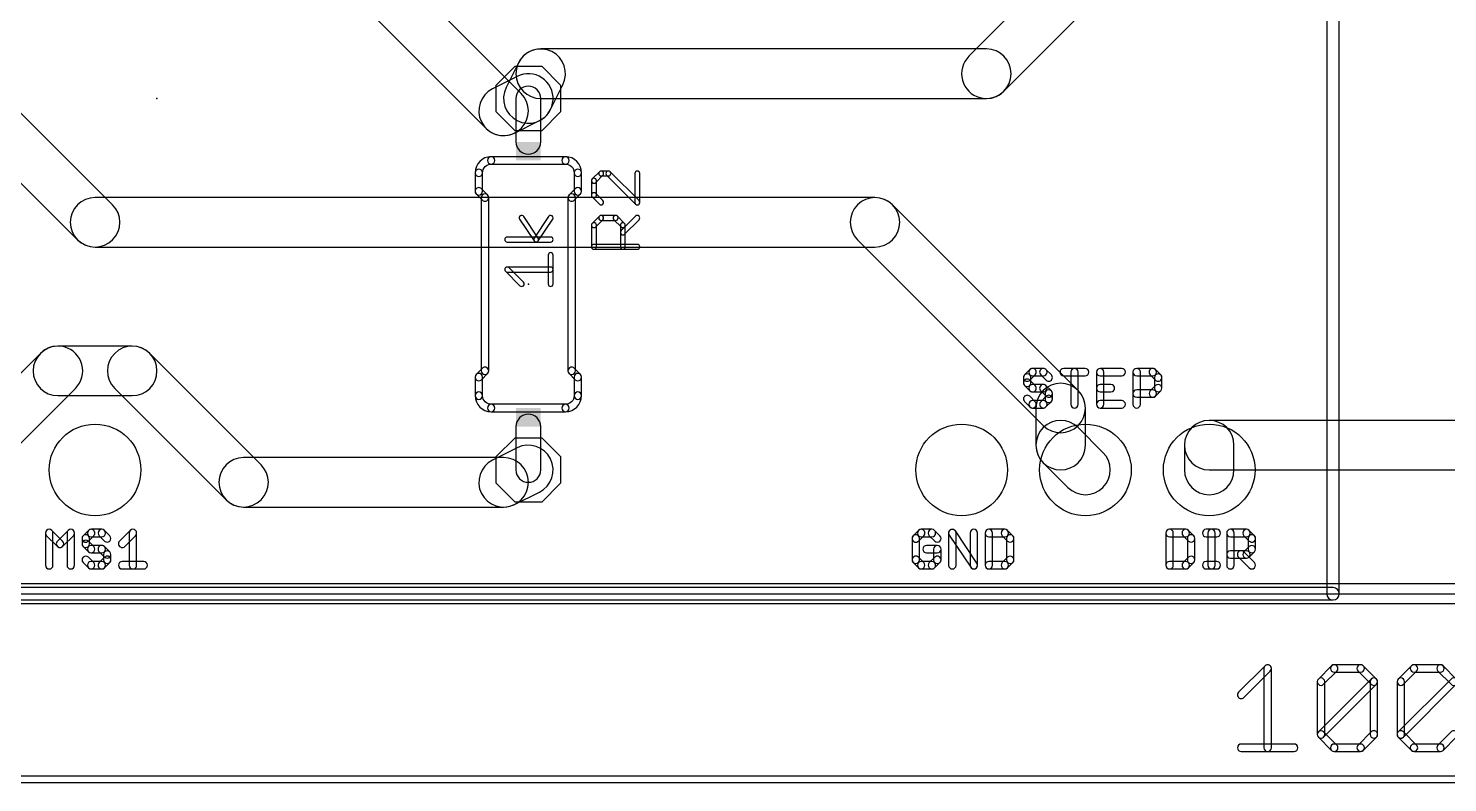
# Model space of a CAD drawing. Extents: x -5 to 106, y -6 to 80.
# Drawn here: x 21.49 to 50.61, y -3.88 to 11.6 of the extents above; entities that cross this region are included whole.
import ezdxf

# ---------------------------------------------------------------- set-up
doc = ezdxf.new("R2010")
doc.units = 0
for name, color, linetype in [('16', 174, 'CONTINUOUS'), ('17', 94, 'CONTINUOUS'), ('20', 178, 'CONTINUOUS'), ('21', 250, 'CONTINUOUS'), ('23', 178, 'CONTINUOUS'), ('25', 250, 'CONTINUOUS'), ('27', 250, 'CONTINUOUS'), ('51', 250, 'CONTINUOUS')]:
    doc.layers.add(name, color=color, linetype=linetype)

# ---------------------------------------------------------------- blocks, each defined once
blk = doc.blocks.new('RECT')
blk.add_solid([(-0.5, -0.5), (0.5, -0.5), (-0.5, 0.5), (0.5, 0.5)])
blk = doc.blocks.new('OCTAGONP')
blk.add_lwpolyline([(-0.5, -0.2071), (-0.5, 0.2071), (-0.2071, 0.5), (0.2071, 0.5), (0.5, 0.2071), (0.5, -0.2071), (0.2071, -0.5), (-0.2071, -0.5)], close=True)
blk = doc.blocks.new('ROUNDP')
blk.add_circle((0, 0), 0.5)

msp = doc.modelspace()

# ---------------------------------------------------------------- linework, layer by layer
at = {"layer": '16'}
for points in [[(22.5008, 17.9288), (30.8828, 9.5468, 1), (31.6012, 10.2652), (23.2192, 18.6472, 1)], [(16.4048, 13.3568), (22.5008, 7.2608, 1), (23.2192, 7.9792), (17.1232, 14.0752, 1)], [(41.5072, 10.3088), (43.0312, 11.8328, 1), (42.3128, 12.5512), (40.7888, 11.0272, 1)], [(31.5496, 10.8952), (31.2956, 10.3872, 1), (32.2044, 9.9328), (32.4584, 10.4408, 1)], [(32.004, 10.16), (41.148, 10.16, 1), (41.148, 11.176), (32.004, 11.176, 1)], [(31.4692, 9.4516), (31.9772, 9.7056, 1), (31.5228, 10.6144), (31.0148, 10.3604, 1)], [(22.86, 7.112), (38.862, 7.112, 1), (38.862, 8.128), (22.86, 8.128, 1)], [(38.5028, 7.2608), (42.3128, 3.4508, 1), (43.0312, 4.1692), (39.2212, 7.9792, 1)], [(20.9332, 2.6888), (22.4572, 4.2128, 1), (21.7388, 4.9312), (20.2148, 3.4072, 1)], [(22.098, 4.064), (23.622, 4.064, 1), (23.622, 5.08), (22.098, 5.08, 1)], [(23.2628, 4.2128), (25.5488, 1.9268, 1), (26.2672, 2.6452), (23.9812, 4.9312, 1)], [(42.164, 3.81), (42.164, 3.048, 1), (43.18, 3.048), (43.18, 3.81, 1)], [(42.3128, 2.6888), (42.8208, 2.1808, 1), (43.5392, 2.8992), (43.0312, 3.4072, 1)], [(83.058, 3.556), (45.72, 3.556, 1), (45.72, 2.54), (83.058, 2.54, 1)], [(45.212, 3.048), (45.212, 2.54, 1), (46.228, 2.54), (46.228, 3.048, 1)], [(31.4692, 1.8316), (31.9772, 2.0856, 1), (31.5228, 2.9944), (31.0148, 2.7404, 1)], [(25.908, 1.778), (31.242, 1.778, 1), (31.242, 2.794), (25.908, 2.794, 1)], [(105.41, 0.2032), (0, 0.2032, 1), (0, -0.2032), (105.41, -0.2032, 1)]]:
    msp.add_lwpolyline(points, format="xyb", close=True, dxfattribs=at)
at = {"layer": '20'}
msp.add_line((0, 0), (105.08, 0), dxfattribs=at)
for points in [[(46.4302, -2.1285), (46.9725, -1.5862, 1), (46.8647, -1.4784), (46.3224, -2.0208, 1)], [(46.8424, -1.5323), (46.8424, -3.1593, 1), (46.9948, -3.1593), (46.9948, -1.5323, 1)], [(48.0673, -1.8574), (48.3385, -1.5862, 1), (48.2307, -1.4784), (47.9596, -1.7496, 1)], [(48.0897, -2.8881), (48.0897, -1.8035, 1), (47.9373, -1.8035), (47.9373, -2.8881, 1)], [(48.0673, -2.942), (49.152, -1.8574, 1), (49.0442, -1.7496), (47.9596, -2.8343, 1)], [(48.2846, -1.6085), (48.8269, -1.6085, 1), (48.8269, -1.4561), (48.2846, -1.4561, 1)], [(48.7731, -1.5862), (49.0442, -1.8574, 1), (49.152, -1.7496), (48.8808, -1.4784, 1)], [(49.0219, -1.8035), (49.0219, -2.8881, 1), (49.1743, -2.8881), (49.1743, -1.8035, 1)], [(49.7045, -1.8574), (49.9757, -1.5862, 1), (49.8679, -1.4784), (49.5967, -1.7496, 1)], [(49.7268, -2.8881), (49.7268, -1.8035, 1), (49.5744, -1.8035), (49.5744, -2.8881, 1)], [(49.7045, -2.942), (50.7892, -1.8574, 1), (50.6814, -1.7496), (49.5967, -2.8343, 1)], [(49.9218, -1.6085), (50.4641, -1.6085, 1), (50.4641, -1.4561), (49.9218, -1.4561, 1)], [(50.4102, -1.5862), (50.6814, -1.8574, 1), (50.7891, -1.7496), (50.518, -1.4784, 1)], [(48.3385, -3.1054), (48.0673, -2.8343, 1), (47.9596, -2.942), (48.2307, -3.2132, 1)], [(49.0442, -2.8343), (48.7731, -3.1054, 1), (48.8808, -3.2132), (49.152, -2.942, 1)], [(49.9757, -3.1054), (49.7045, -2.8343, 1), (49.5967, -2.942), (49.8679, -3.2132, 1)], [(50.6814, -2.8343), (50.4102, -3.1054, 1), (50.518, -3.2132), (50.7891, -2.942, 1)], [(46.3763, -3.2355), (47.461, -3.2355, 1), (47.461, -3.0831), (46.3763, -3.0831, 1)], [(48.8269, -3.0831), (48.2846, -3.0831, 1), (48.2846, -3.2355), (48.8269, -3.2355, 1)], [(50.4641, -3.0831), (49.9218, -3.0831, 1), (49.9218, -3.2355), (50.4641, -3.2355, 1)], [(0.065, -3.875), (100.265, -3.875, 1), (100.265, -3.745), (0.065, -3.745, 1)]]:
    msp.add_lwpolyline(points, format="xyb", close=True, dxfattribs=at)
at = {"layer": '21'}
for points in [[(48.387, 0), (48.387, 20.32, 1), (48.133, 20.32), (48.133, 0, 1)], [(30.988, 8.8138, 1), (30.988, 8.9662, 0.4142), (30.6578, 8.636, 1), (30.8102, 8.636, -0.4142)], [(30.988, 8.8138), (32.512, 8.8138, 1), (32.512, 8.9662), (30.988, 8.9662, 1)], [(32.6898, 8.636, 1), (32.8422, 8.636, 0.4142), (32.512, 8.9662, 1), (32.512, 8.8138, -0.4142)], [(30.6578, 8.636), (30.6578, 8.255, 1), (30.8102, 8.255), (30.8102, 8.636, 1)], [(32.6898, 8.636), (32.6898, 8.255, 1), (32.8422, 8.255), (32.8422, 8.636, 1)], [(30.9149, 8.1819), (30.7879, 8.3089, 1), (30.6801, 8.2011), (30.8071, 8.0741, 1)], [(30.9372, 4.572), (30.9372, 8.128, 1), (30.7848, 8.128), (30.7848, 4.572, 1)], [(32.6929, 8.0741), (32.8199, 8.2011, 1), (32.7121, 8.3089), (32.5851, 8.1819, 1)], [(32.7152, 4.572), (32.7152, 8.128, 1), (32.5628, 8.128), (32.5628, 4.572, 1)], [(30.8071, 4.6259), (30.6801, 4.4989, 1), (30.7879, 4.3911), (30.9149, 4.5181, 1)], [(30.8102, 4.064), (30.8102, 4.445, 1), (30.6578, 4.445), (30.6578, 4.064, 1)], [(32.5851, 4.5181), (32.7121, 4.3911, 1), (32.8199, 4.4989), (32.6929, 4.6259, 1)], [(32.8422, 4.064), (32.8422, 4.445, 1), (32.6898, 4.445), (32.6898, 4.064, 1)], [(42.0425, 4.601), (41.9323, 4.4909, 1), (42.0401, 4.3831), (42.1502, 4.4933, 1)], [(41.91, 4.437), (41.91, 4.3268, 1), (42.0624, 4.3268), (42.0624, 4.437, 1)], [(41.9323, 4.273), (42.0425, 4.1628, 1), (42.1502, 4.2706), (42.0401, 4.3807, 1)], [(42.3167, 4.6234), (42.0964, 4.6234, 1), (42.0964, 4.471), (42.3167, 4.471, 1)], [(42.4807, 4.4909), (42.3706, 4.601, 1), (42.2628, 4.4933), (42.373, 4.3831, 1)], [(42.7346, 4.471), (43.1753, 4.471, 1), (43.1753, 4.6234), (42.7346, 4.6234, 1)], [(43.0311, 3.8862), (43.0311, 4.5472, 1), (42.8787, 4.5472), (42.8787, 3.8862, 1)], [(43.9237, 4.6234), (43.483, 4.6234, 1), (43.483, 4.471), (43.9237, 4.471, 1)], [(43.4068, 4.5472), (43.4068, 3.8862, 1), (43.5592, 3.8862), (43.5592, 4.5472, 1)], [(44.3076, 3.8862), (44.3076, 4.5472, 1), (44.1552, 4.5472), (44.1552, 3.8862, 1)], [(44.2314, 4.471), (44.5619, 4.471, 1), (44.5619, 4.6234), (44.2314, 4.6234, 1)], [(44.508, 4.4933), (44.6182, 4.3831, 1), (44.726, 4.4909), (44.6158, 4.601, 1)], [(44.5959, 4.437), (44.5959, 4.2167, 1), (44.7483, 4.2167), (44.7483, 4.437, 1)], [(30.8102, 4.064, 1), (30.6578, 4.064, 0.4142), (30.988, 3.7338, 1), (30.988, 3.8862, -0.4142)], [(32.512, 3.8862, 1), (32.512, 3.7338, 0.4142), (32.8422, 4.064, 1), (32.6898, 4.064, -0.4142)], [(42.0964, 4.1405), (42.3167, 4.1405, 1), (42.3167, 4.2929), (42.0964, 4.2929, 1)], [(42.2628, 4.1628), (42.373, 4.0526, 1), (42.4807, 4.1604), (42.3706, 4.2706, 1)], [(42.3506, 4.1065), (42.3506, 3.9964, 1), (42.503, 3.9964), (42.503, 4.1065, 1)], [(43.483, 4.1405), (43.7034, 4.1405, 1), (43.7034, 4.2929), (43.483, 4.2929, 1)], [(44.5619, 4.1827), (44.2314, 4.1827, 1), (44.2314, 4.0303), (44.5619, 4.0303, 1)], [(44.6182, 4.2706), (44.508, 4.1604, 1), (44.6158, 4.0526), (44.726, 4.1628, 1)], [(30.988, 3.7338), (32.512, 3.7338, 1), (32.512, 3.8862), (30.988, 3.8862, 1)], [(42.1502, 3.9401), (42.0401, 4.0502, 1), (41.9323, 3.9425), (42.0425, 3.8323, 1)], [(42.3167, 3.9624), (42.0964, 3.9624, 1), (42.0964, 3.81), (42.3167, 3.81, 1)], [(42.373, 4.0502), (42.2628, 3.9401, 1), (42.3706, 3.8323), (42.4807, 3.9425, 1)], [(43.483, 3.81), (43.9237, 3.81, 1), (43.9237, 3.9624), (43.483, 3.9624, 1)], [(21.9964, 0.5842), (21.9964, 1.2452, 1), (21.844, 1.2452), (21.844, 0.5842, 1)], [(21.8663, 1.1913), (22.0866, 0.971, 1), (22.1944, 1.0787), (21.9741, 1.299, 1)], [(22.1944, 0.971), (22.4147, 1.1913, 1), (22.307, 1.299), (22.0866, 1.0787, 1)], [(22.2846, 1.2452), (22.2846, 0.5842, 1), (22.437, 0.5842), (22.437, 1.2452, 1)], [(22.7249, 1.299), (22.6147, 1.1889, 1), (22.7225, 1.0811), (22.8327, 1.1913, 1)], [(22.5924, 1.135), (22.5924, 1.0248, 1), (22.7448, 1.0248), (22.7448, 1.135, 1)], [(22.9991, 1.3214), (22.7788, 1.3214, 1), (22.7788, 1.169), (22.9991, 1.169, 1)], [(23.1631, 1.1889), (23.053, 1.299, 1), (22.9452, 1.1913), (23.0554, 1.0811, 1)], [(23.4709, 0.971), (23.6912, 1.1913, 1), (23.5835, 1.299), (23.3631, 1.0787, 1)], [(23.5612, 1.2452), (23.5612, 0.5842, 1), (23.7136, 0.5842), (23.7136, 1.2452, 1)], [(39.7565, 1.299), (39.6463, 1.1889, 1), (39.7541, 1.0811), (39.8642, 1.1913, 1)], [(39.624, 1.135), (39.624, 0.6944, 1), (39.7764, 0.6944), (39.7764, 1.135, 1)], [(40.0307, 1.3214), (39.8104, 1.3214, 1), (39.8104, 1.169), (40.0307, 1.169, 1)], [(40.1947, 1.1889), (40.0846, 1.299, 1), (39.9768, 1.1913), (40.087, 1.0811, 1)], [(40.5248, 0.5842), (40.5248, 1.2452, 1), (40.3724, 1.2452), (40.3724, 0.5842, 1)], [(40.3852, 1.2029), (40.8259, 0.5419, 1), (40.9527, 0.6265), (40.512, 1.2874, 1)], [(40.9655, 0.5842), (40.9655, 1.2452, 1), (40.8131, 1.2452), (40.8131, 0.5842, 1)], [(41.1208, 1.2452), (41.1208, 0.5842, 1), (41.2732, 0.5842), (41.2732, 1.2452, 1)], [(41.5275, 1.3214), (41.197, 1.3214, 1), (41.197, 1.169), (41.5275, 1.169, 1)], [(41.6916, 1.1889), (41.5814, 1.299, 1), (41.4736, 1.1913), (41.5838, 1.0811, 1)], [(41.7139, 0.6944), (41.7139, 1.135, 1), (41.5615, 1.135), (41.5615, 0.6944, 1)], [(44.831, 1.2452), (44.831, 0.5842, 1), (44.9834, 0.5842), (44.9834, 1.2452, 1)], [(45.2377, 1.3214), (44.9072, 1.3214, 1), (44.9072, 1.169), (45.2377, 1.169, 1)], [(45.4017, 1.1889), (45.2916, 1.299, 1), (45.1838, 1.1913), (45.294, 1.0811, 1)], [(45.424, 0.6944), (45.424, 1.135, 1), (45.2716, 1.135), (45.2716, 0.6944, 1)], [(45.6556, 1.169), (45.8759, 1.169, 1), (45.8759, 1.3214), (45.6556, 1.3214, 1)], [(45.842, 0.5842), (45.842, 1.2452, 1), (45.6896, 1.2452), (45.6896, 0.5842, 1)], [(46.2308, 0.5842), (46.2308, 1.2452, 1), (46.0784, 1.2452), (46.0784, 0.5842, 1)], [(46.1546, 1.169), (46.485, 1.169, 1), (46.485, 1.3214), (46.1546, 1.3214, 1)], [(46.4312, 1.1913), (46.5413, 1.0811, 1), (46.6491, 1.1889), (46.5389, 1.299, 1)], [(46.519, 1.135), (46.519, 0.9147, 1), (46.6714, 0.9147), (46.6714, 1.135, 1)], [(22.6147, 0.971), (22.7249, 0.8608, 1), (22.8327, 0.9686), (22.7225, 1.0787, 1)], [(22.7788, 0.8385), (22.9991, 0.8385, 1), (22.9991, 0.9909), (22.7788, 0.9909, 1)], [(22.9452, 0.8608), (23.0554, 0.7506, 1), (23.1631, 0.8584), (23.053, 0.9686, 1)], [(23.0331, 0.8045), (23.0331, 0.6944, 1), (23.1855, 0.6944), (23.1855, 0.8045, 1)], [(40.1408, 0.9909), (39.9205, 0.9909, 1), (39.9205, 0.8385), (40.1408, 0.8385, 1)], [(40.217, 0.6944), (40.217, 0.9147, 1), (40.0646, 0.9147), (40.0646, 0.6944, 1)], [(46.485, 0.8807), (46.1546, 0.8807, 1), (46.1546, 0.7283), (46.485, 0.7283, 1)], [(46.321, 0.7506), (46.5413, 0.5303, 1), (46.6491, 0.6381), (46.4288, 0.8584, 1)], [(46.5413, 0.9686), (46.4312, 0.8584, 1), (46.5389, 0.7506), (46.6491, 0.8608, 1)], [(22.8327, 0.6381), (22.7225, 0.7482, 1), (22.6147, 0.6405), (22.7249, 0.5303, 1)], [(22.9991, 0.6604), (22.7788, 0.6604, 1), (22.7788, 0.508), (22.9991, 0.508, 1)], [(23.0554, 0.7482), (22.9452, 0.6381, 1), (23.053, 0.5303), (23.1631, 0.6405, 1)], [(23.417, 0.508), (23.8577, 0.508, 1), (23.8577, 0.6604), (23.417, 0.6604, 1)], [(39.6463, 0.6405), (39.7565, 0.5303, 1), (39.8642, 0.6381), (39.7541, 0.7482, 1)], [(39.8104, 0.508), (40.0307, 0.508, 1), (40.0307, 0.6604), (39.8104, 0.6604, 1)], [(40.0846, 0.5303), (40.1947, 0.6405, 1), (40.087, 0.7482), (39.9768, 0.6381, 1)], [(41.197, 0.508), (41.5275, 0.508, 1), (41.5275, 0.6604), (41.197, 0.6604, 1)], [(41.5814, 0.5303), (41.6916, 0.6405, 1), (41.5838, 0.7482), (41.4736, 0.6381, 1)], [(44.9072, 0.508), (45.2377, 0.508, 1), (45.2377, 0.6604), (44.9072, 0.6604, 1)], [(45.2916, 0.5303), (45.4017, 0.6405, 1), (45.294, 0.7482), (45.1838, 0.6381, 1)], [(45.6556, 0.508), (45.8759, 0.508, 1), (45.8759, 0.6604), (45.6556, 0.6604, 1)], [(0, -0.127), (48.26, -0.127, 1), (48.26, 0.127), (0, 0.127, 1)]]:
    msp.add_lwpolyline(points, format="xyb", close=True, dxfattribs=at)
at = {"layer": '23'}
for p in [(24.13, 10.16), (31.75, 6.35)]:
    msp.add_point(p, dxfattribs=at)
at = {"layer": '25'}
for points in [[(33.2078, 8.6578), (33.0595, 8.5095, 1), (33.1314, 8.4376), (33.2797, 8.5859, 1)], [(33.0446, 8.4735), (33.0446, 8.177, 1), (33.1462, 8.177), (33.1462, 8.4735, 1)], [(33.392, 8.6726), (33.2437, 8.6726, 1), (33.2437, 8.571), (33.392, 8.571, 1)], [(34.0211, 8.0646), (33.4279, 8.6578, 1), (33.3561, 8.5859), (33.9493, 7.9927, 1)], [(33.9344, 8.6218), (33.9344, 8.0287, 1), (34.036, 8.0287), (34.036, 8.6218, 1)], [(33.0595, 8.141), (33.2078, 7.9927, 1), (33.2797, 8.0646), (33.1314, 8.2129, 1)], [(33.1314, 7.5255), (33.2797, 7.6738, 1), (33.2078, 7.7456), (33.0595, 7.5973, 1)], [(33.1462, 7.1165), (33.1462, 7.5614, 1), (33.0446, 7.5614), (33.0446, 7.1165, 1)], [(33.2437, 7.6589), (33.5403, 7.6589, 1), (33.5403, 7.7605), (33.2437, 7.7605, 1)], [(33.5044, 7.6738), (33.6527, 7.5255, 1), (33.7245, 7.5973), (33.5762, 7.7456, 1)], [(33.7245, 7.3772), (34.0211, 7.6738, 1), (33.9493, 7.7456), (33.6527, 7.449, 1)], [(33.6378, 7.5614), (33.6378, 7.1165, 1), (33.7394, 7.1165), (33.7394, 7.5614, 1)], [(33.9852, 7.1673), (33.0954, 7.1673, 1), (33.0954, 7.0657), (33.9852, 7.0657, 1)]]:
    msp.add_lwpolyline(points, format="xyb", close=True, dxfattribs=at)
at = {"layer": '27'}
for points in [[(31.9529, 7.2945), (31.6563, 7.7393, 1), (31.5718, 7.683), (31.8683, 7.2381, 1)], [(32.1649, 7.7393), (31.8683, 7.2945, 1), (31.9529, 7.2381), (32.2495, 7.683, 1)], [(32.2072, 7.3171), (31.3174, 7.3171, 1), (31.3174, 7.2155), (32.2072, 7.2155, 1)], [(32.258, 6.3542), (32.258, 6.9473, 1), (32.1564, 6.9473), (32.1564, 6.3542, 1)], [(31.6499, 6.3901), (31.3534, 6.6867, 1), (31.2815, 6.6148), (31.5781, 6.3182, 1)], [(31.3174, 6.5999), (32.2072, 6.5999, 1), (32.2072, 6.7015), (31.3174, 6.7015, 1)]]:
    msp.add_lwpolyline(points, format="xyb", close=True, dxfattribs=at)
at = {"layer": '51'}
for points in [[(31.496, 10.16), (31.496, 9.271, 1), (32.004, 9.271), (32.004, 10.16, 1)], [(32.004, 2.54), (32.004, 3.429, 1), (31.496, 3.429), (31.496, 2.54, 1)]]:
    msp.add_lwpolyline(points, format="xyb", close=True, dxfattribs=at)

# ---------------------------------------------------------------- block references
at = {"layer": '17', "xscale": 1.3208, "yscale": 1.3208, "rotation": 270}
for p in [(31.75, 10.16), (31.75, 10.16), (31.75, 2.54), (31.75, 2.54)]:
    msp.add_blockref('OCTAGONP', p, dxfattribs=at)
at = {"layer": '17', "xscale": 1.8796, "yscale": 1.8796}
for p in [(22.86, 2.54), (22.86, 2.54), (40.64, 2.54), (40.64, 2.54), (43.18, 2.54), (43.18, 2.54), (45.72, 2.54), (45.72, 2.54)]:
    msp.add_blockref('ROUNDP', p, dxfattribs=at)
at = {"layer": '21', "xscale": 0.381, "yscale": 0.508, "rotation": 270}
for p in [(31.75, 9.0805), (31.75, 3.6195)]:
    msp.add_blockref('RECT', p, dxfattribs=at)

doc.saveas('drawing.dxf')
